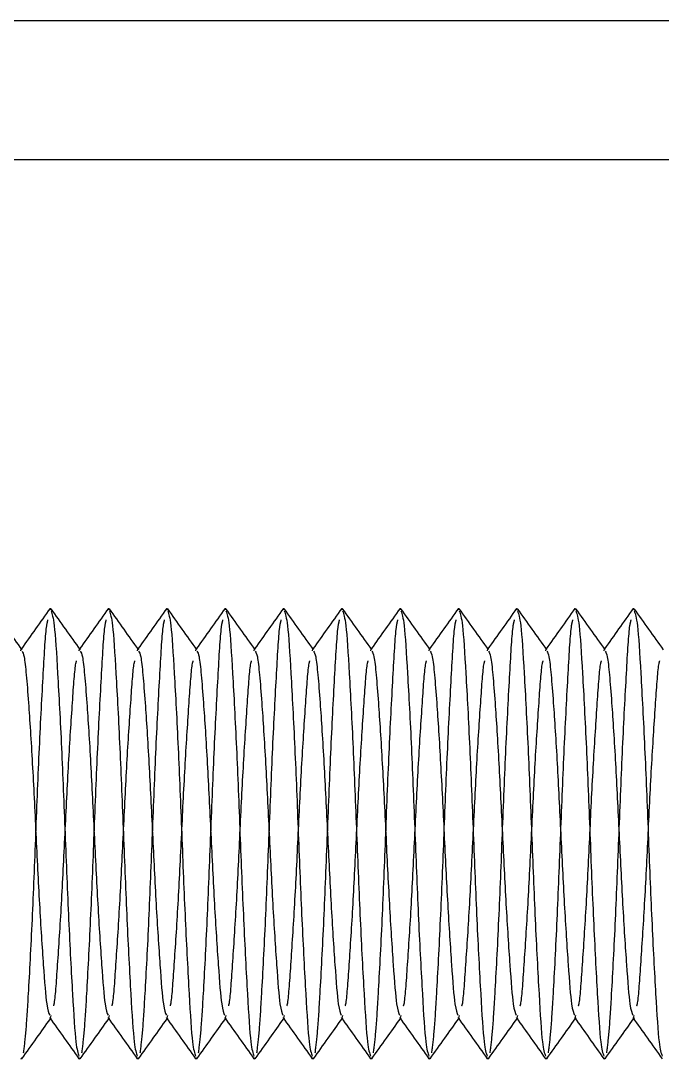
# Model space of a CAD drawing. Header units: metres. Extents: x 0 to 21025, y 0 to 14850.
# Drawn here: x 2324.85 to 2346.85, y 9015.79 to 9051.38 of the extents above; entities that cross this region are included whole.
import ezdxf

# ---------------------------------------------------------------- set-up
doc = ezdxf.new("R2010")
doc.units = ezdxf.units.M
doc.header["$LTSCALE"] = 25
doc.linetypes.add('HIDDEN2', pattern=[4.7625, 3.175, -1.5875])
doc.layers.add('SL4', color=4, linetype='Continuous')
doc.layers.add('ST1', color=7, linetype='HIDDEN2')

msp = doc.modelspace()

# ---------------------------------------------------------------- linework, layer by layer
at = {"layer": 'SL4'}
for p, q in [((2875.564, 9046.619), (1925.562, 9046.619)), ((2325.858, 9031.189), (2325.87, 9031.246)), ((2327.858, 9031.189), (2327.87, 9031.246)), ((2329.858, 9031.189), (2329.87, 9031.246)), ((2331.858, 9031.189), (2331.87, 9031.246)), ((2333.858, 9031.189), (2333.87, 9031.246)), ((2335.858, 9031.189), (2335.87, 9031.246)), ((2337.858, 9031.189), (2337.87, 9031.246)), ((2339.858, 9031.189), (2339.87, 9031.246)), ((2341.858, 9031.189), (2341.87, 9031.246)), ((2343.858, 9031.189), (2343.87, 9031.246)), ((2345.858, 9031.189), (2345.87, 9031.246)), ((2324.87, 9015.791), (2324.891, 9015.85)), ((2326.87, 9015.791), (2326.891, 9015.85)), ((2328.87, 9015.791), (2328.891, 9015.85)), ((2330.87, 9015.791), (2330.891, 9015.85)), ((2332.87, 9015.791), (2332.891, 9015.85)), ((2334.87, 9015.791), (2334.891, 9015.85)), ((2336.87, 9015.791), (2336.891, 9015.85)), ((2338.87, 9015.791), (2338.891, 9015.85)), ((2340.87, 9015.791), (2340.891, 9015.85)), ((2342.87, 9015.791), (2342.891, 9015.85)), ((2344.87, 9015.791), (2344.891, 9015.85))]:
    msp.add_line(p, q, dxfattribs=at)
for points, knots in [([(2324.895, 9029.823), (2324.727, 9030.058), (2324.392, 9030.528), (2324.057, 9030.997), (2323.89, 9031.232)], [0, 0, 0, 0, 0.499908, 1, 1, 1, 1]), ([(2325.858, 9031.241), (2325.691, 9031.006), (2325.362, 9030.545), (2325.033, 9030.083), (2324.871, 9029.856)], [0, 0, 0, 0, 0.508202, 1, 1, 1, 1]), ([(2326.895, 9029.823), (2326.727, 9030.058), (2326.392, 9030.528), (2326.057, 9030.997), (2325.89, 9031.232)], [0, 0, 0, 0, 0.499908, 1, 1, 1, 1]), ([(2325.89, 9031.155), (2325.927, 9031.049), (2326.007, 9030.823), (2326.113, 9029.101), (2326.25, 9026.562), (2326.37, 9023.519), (2326.491, 9020.475), (2326.627, 9017.937), (2326.733, 9016.227), (2326.811, 9016.001), (2326.847, 9015.898)], [0, 0, 0, 0, 0.111758, 0.239388, 0.372264, 0.501747, 0.63123, 0.764106, 0.891736, 1, 1, 1, 1]), ([(2327.858, 9031.241), (2327.691, 9031.006), (2327.362, 9030.545), (2327.033, 9030.083), (2326.871, 9029.856)], [0, 0, 0, 0, 0.508202, 1, 1, 1, 1]), ([(2328.895, 9029.823), (2328.727, 9030.058), (2328.392, 9030.528), (2328.057, 9030.997), (2327.89, 9031.232)], [0, 0, 0, 0, 0.499908, 1, 1, 1, 1]), ([(2327.89, 9031.155), (2327.927, 9031.049), (2328.007, 9030.823), (2328.113, 9029.101), (2328.25, 9026.562), (2328.37, 9023.519), (2328.491, 9020.475), (2328.627, 9017.937), (2328.733, 9016.227), (2328.811, 9016.001), (2328.847, 9015.898)], [0, 0, 0, 0, 0.1117583, 0.2393882, 0.3722641, 0.5017472, 0.6312302, 0.7641061, 0.891736, 1, 1, 1, 1]), ([(2329.858, 9031.241), (2329.691, 9031.006), (2329.362, 9030.545), (2329.033, 9030.083), (2328.871, 9029.856)], [0, 0, 0, 0, 0.508202, 1, 1, 1, 1]), ([(2330.895, 9029.823), (2330.727, 9030.058), (2330.392, 9030.528), (2330.057, 9030.997), (2329.89, 9031.232)], [0, 0, 0, 0, 0.499908, 1, 1, 1, 1]), ([(2329.89, 9031.155), (2329.927, 9031.049), (2330.007, 9030.823), (2330.113, 9029.101), (2330.25, 9026.562), (2330.37, 9023.519), (2330.491, 9020.475), (2330.627, 9017.937), (2330.733, 9016.227), (2330.811, 9016.001), (2330.847, 9015.898)], [0, 0, 0, 0, 0.111758, 0.239388, 0.372264, 0.501747, 0.63123, 0.764106, 0.891736, 1, 1, 1, 1]), ([(2331.858, 9031.241), (2331.691, 9031.006), (2331.362, 9030.545), (2331.033, 9030.083), (2330.871, 9029.856)], [0, 0, 0, 0, 0.508202, 1, 1, 1, 1]), ([(2332.895, 9029.823), (2332.727, 9030.058), (2332.392, 9030.528), (2332.057, 9030.997), (2331.89, 9031.232)], [0, 0, 0, 0, 0.499908, 1, 1, 1, 1]), ([(2331.89, 9031.155), (2331.927, 9031.049), (2332.007, 9030.823), (2332.113, 9029.101), (2332.25, 9026.562), (2332.37, 9023.519), (2332.491, 9020.475), (2332.627, 9017.937), (2332.733, 9016.227), (2332.811, 9016.001), (2332.847, 9015.898)], [0, 0, 0, 0, 0.111758, 0.239388, 0.372264, 0.501747, 0.63123, 0.764106, 0.891736, 1, 1, 1, 1]), ([(2333.858, 9031.241), (2333.691, 9031.006), (2333.362, 9030.545), (2333.033, 9030.083), (2332.871, 9029.856)], [0, 0, 0, 0, 0.5082022, 1, 1, 1, 1]), ([(2334.895, 9029.823), (2334.727, 9030.058), (2334.392, 9030.528), (2334.057, 9030.997), (2333.89, 9031.232)], [0, 0, 0, 0, 0.499908, 1, 1, 1, 1]), ([(2333.89, 9031.155), (2333.927, 9031.049), (2334.007, 9030.823), (2334.113, 9029.101), (2334.25, 9026.562), (2334.37, 9023.519), (2334.491, 9020.475), (2334.627, 9017.937), (2334.733, 9016.227), (2334.811, 9016.001), (2334.847, 9015.898)], [0, 0, 0, 0, 0.111758, 0.239388, 0.372264, 0.501747, 0.63123, 0.764106, 0.891736, 1, 1, 1, 1]), ([(2335.858, 9031.241), (2335.691, 9031.006), (2335.362, 9030.545), (2335.033, 9030.083), (2334.871, 9029.856)], [0, 0, 0, 0, 0.508202, 1, 1, 1, 1]), ([(2336.895, 9029.823), (2336.727, 9030.058), (2336.392, 9030.528), (2336.057, 9030.997), (2335.89, 9031.232)], [0, 0, 0, 0, 0.4999079, 1, 1, 1, 1]), ([(2335.89, 9031.155), (2335.927, 9031.049), (2336.007, 9030.823), (2336.113, 9029.101), (2336.25, 9026.562), (2336.37, 9023.519), (2336.491, 9020.475), (2336.627, 9017.937), (2336.733, 9016.227), (2336.811, 9016.001), (2336.847, 9015.898)], [0, 0, 0, 0, 0.1117583, 0.2393882, 0.3722641, 0.5017472, 0.6312302, 0.7641061, 0.891736, 1, 1, 1, 1]), ([(2337.858, 9031.241), (2337.691, 9031.006), (2337.362, 9030.545), (2337.033, 9030.083), (2336.871, 9029.856)], [0, 0, 0, 0, 0.508202, 1, 1, 1, 1]), ([(2338.895, 9029.823), (2338.727, 9030.058), (2338.392, 9030.528), (2338.057, 9030.997), (2337.89, 9031.232)], [0, 0, 0, 0, 0.499908, 1, 1, 1, 1]), ([(2337.89, 9031.155), (2337.927, 9031.049), (2338.007, 9030.823), (2338.113, 9029.101), (2338.25, 9026.562), (2338.37, 9023.519), (2338.491, 9020.475), (2338.627, 9017.937), (2338.733, 9016.227), (2338.811, 9016.001), (2338.847, 9015.898)], [0, 0, 0, 0, 0.111758, 0.239388, 0.372264, 0.501747, 0.63123, 0.764106, 0.891736, 1, 1, 1, 1]), ([(2339.858, 9031.241), (2339.691, 9031.006), (2339.362, 9030.545), (2339.033, 9030.083), (2338.871, 9029.856)], [0, 0, 0, 0, 0.5082022, 1, 1, 1, 1]), ([(2340.895, 9029.823), (2340.727, 9030.058), (2340.392, 9030.528), (2340.057, 9030.997), (2339.89, 9031.232)], [0, 0, 0, 0, 0.499908, 1, 1, 1, 1]), ([(2339.89, 9031.155), (2339.927, 9031.049), (2340.007, 9030.823), (2340.113, 9029.101), (2340.25, 9026.562), (2340.37, 9023.519), (2340.491, 9020.475), (2340.627, 9017.937), (2340.733, 9016.227), (2340.811, 9016.001), (2340.847, 9015.898)], [0, 0, 0, 0, 0.111758, 0.239388, 0.372264, 0.501747, 0.63123, 0.764106, 0.891736, 1, 1, 1, 1]), ([(2341.858, 9031.241), (2341.691, 9031.006), (2341.362, 9030.545), (2341.033, 9030.083), (2340.871, 9029.856)], [0, 0, 0, 0, 0.508202, 1, 1, 1, 1]), ([(2342.895, 9029.823), (2342.727, 9030.058), (2342.392, 9030.528), (2342.057, 9030.997), (2341.89, 9031.232)], [0, 0, 0, 0, 0.499908, 1, 1, 1, 1]), ([(2341.89, 9031.155), (2341.927, 9031.049), (2342.007, 9030.823), (2342.113, 9029.101), (2342.25, 9026.562), (2342.37, 9023.519), (2342.491, 9020.475), (2342.627, 9017.937), (2342.733, 9016.227), (2342.811, 9016.001), (2342.847, 9015.898)], [0, 0, 0, 0, 0.111758, 0.239388, 0.372264, 0.501747, 0.63123, 0.764106, 0.891736, 1, 1, 1, 1]), ([(2343.858, 9031.241), (2343.691, 9031.006), (2343.362, 9030.545), (2343.033, 9030.083), (2342.871, 9029.856)], [0, 0, 0, 0, 0.508202, 1, 1, 1, 1]), ([(2344.895, 9029.823), (2344.727, 9030.058), (2344.392, 9030.528), (2344.057, 9030.997), (2343.89, 9031.232)], [0, 0, 0, 0, 0.499908, 1, 1, 1, 1]), ([(2343.89, 9031.155), (2343.927, 9031.049), (2344.007, 9030.823), (2344.113, 9029.101), (2344.25, 9026.562), (2344.37, 9023.519), (2344.491, 9020.475), (2344.627, 9017.937), (2344.733, 9016.227), (2344.811, 9016.001), (2344.847, 9015.898)], [0, 0, 0, 0, 0.111758, 0.239388, 0.372264, 0.501747, 0.63123, 0.764106, 0.891736, 1, 1, 1, 1]), ([(2345.858, 9031.241), (2345.691, 9031.006), (2345.362, 9030.545), (2345.033, 9030.083), (2344.871, 9029.856)], [0, 0, 0, 0, 0.508202, 1, 1, 1, 1]), ([(2346.895, 9029.823), (2346.727, 9030.058), (2346.392, 9030.528), (2346.057, 9030.997), (2345.89, 9031.232)], [0, 0, 0, 0, 0.499908, 1, 1, 1, 1]), ([(2345.89, 9031.155), (2345.927, 9031.049), (2346.007, 9030.823), (2346.113, 9029.101), (2346.25, 9026.562), (2346.37, 9023.519), (2346.491, 9020.475), (2346.627, 9017.937), (2346.733, 9016.227), (2346.811, 9016.001), (2346.847, 9015.898)], [0, 0, 0, 0, 0.111758, 0.239388, 0.372264, 0.501747, 0.63123, 0.764106, 0.891736, 1, 1, 1, 1]), ([(2324.894, 9029.775), (2324.918, 9029.733), (2324.97, 9029.645), (2325.04, 9029.005), (2325.13, 9027.863), (2325.249, 9026.002), (2325.37, 9023.52), (2325.491, 9021.028), (2325.627, 9018.954), (2325.732, 9017.564), (2325.809, 9017.381), (2325.844, 9017.299)], [0, 0, 0, 0, 0.072607, 0.155069, 0.237884, 0.371691, 0.502076, 0.632461, 0.766268, 0.894784, 1, 1, 1, 1]), ([(2326.894, 9029.775), (2326.918, 9029.733), (2326.97, 9029.645), (2327.04, 9029.005), (2327.13, 9027.863), (2327.249, 9026.002), (2327.37, 9023.52), (2327.491, 9021.028), (2327.627, 9018.954), (2327.732, 9017.564), (2327.809, 9017.381), (2327.844, 9017.299)], [0, 0, 0, 0, 0.072607, 0.155069, 0.237884, 0.371691, 0.502076, 0.632461, 0.766268, 0.894784, 1, 1, 1, 1]), ([(2328.894, 9029.775), (2328.918, 9029.733), (2328.97, 9029.645), (2329.04, 9029.005), (2329.13, 9027.863), (2329.249, 9026.002), (2329.37, 9023.52), (2329.491, 9021.028), (2329.627, 9018.954), (2329.732, 9017.564), (2329.809, 9017.381), (2329.844, 9017.299)], [0, 0, 0, 0, 0.0726073, 0.1550688, 0.2378835, 0.371691, 0.5020758, 0.6324606, 0.7662681, 0.8947836, 1, 1, 1, 1]), ([(2330.894, 9029.775), (2330.918, 9029.733), (2330.97, 9029.645), (2331.04, 9029.005), (2331.13, 9027.863), (2331.249, 9026.002), (2331.37, 9023.52), (2331.491, 9021.028), (2331.627, 9018.954), (2331.732, 9017.564), (2331.809, 9017.381), (2331.844, 9017.299)], [0, 0, 0, 0, 0.072607, 0.155069, 0.237884, 0.371691, 0.502076, 0.632461, 0.766268, 0.894784, 1, 1, 1, 1]), ([(2332.894, 9029.775), (2332.918, 9029.733), (2332.97, 9029.645), (2333.04, 9029.005), (2333.13, 9027.863), (2333.249, 9026.002), (2333.37, 9023.52), (2333.491, 9021.028), (2333.627, 9018.954), (2333.732, 9017.564), (2333.809, 9017.381), (2333.844, 9017.299)], [0, 0, 0, 0, 0.072607, 0.155069, 0.237884, 0.371691, 0.502076, 0.632461, 0.766268, 0.894784, 1, 1, 1, 1]), ([(2334.894, 9029.775), (2334.918, 9029.733), (2334.97, 9029.645), (2335.04, 9029.005), (2335.13, 9027.863), (2335.249, 9026.002), (2335.37, 9023.52), (2335.491, 9021.028), (2335.627, 9018.954), (2335.732, 9017.564), (2335.809, 9017.381), (2335.844, 9017.299)], [0, 0, 0, 0, 0.072607, 0.155069, 0.237884, 0.371691, 0.502076, 0.632461, 0.766268, 0.894784, 1, 1, 1, 1]), ([(2336.894, 9029.775), (2336.918, 9029.733), (2336.97, 9029.645), (2337.04, 9029.005), (2337.13, 9027.863), (2337.249, 9026.002), (2337.37, 9023.52), (2337.491, 9021.028), (2337.627, 9018.954), (2337.732, 9017.564), (2337.809, 9017.381), (2337.844, 9017.299)], [0, 0, 0, 0, 0.0726073, 0.1550688, 0.2378835, 0.371691, 0.5020758, 0.6324606, 0.7662681, 0.8947836, 1, 1, 1, 1]), ([(2338.894, 9029.775), (2338.918, 9029.733), (2338.97, 9029.645), (2339.04, 9029.005), (2339.13, 9027.863), (2339.249, 9026.002), (2339.37, 9023.52), (2339.491, 9021.028), (2339.627, 9018.954), (2339.732, 9017.564), (2339.809, 9017.381), (2339.844, 9017.299)], [0, 0, 0, 0, 0.072607, 0.155069, 0.237884, 0.371691, 0.502076, 0.632461, 0.766268, 0.894784, 1, 1, 1, 1]), ([(2340.894, 9029.775), (2340.918, 9029.733), (2340.97, 9029.645), (2341.04, 9029.005), (2341.13, 9027.863), (2341.249, 9026.002), (2341.37, 9023.52), (2341.491, 9021.028), (2341.627, 9018.954), (2341.732, 9017.564), (2341.809, 9017.381), (2341.844, 9017.299)], [0, 0, 0, 0, 0.072607, 0.155069, 0.237884, 0.371691, 0.502076, 0.632461, 0.766268, 0.894784, 1, 1, 1, 1]), ([(2342.894, 9029.775), (2342.918, 9029.733), (2342.97, 9029.645), (2343.04, 9029.005), (2343.13, 9027.863), (2343.249, 9026.002), (2343.37, 9023.52), (2343.491, 9021.028), (2343.627, 9018.954), (2343.732, 9017.564), (2343.809, 9017.381), (2343.844, 9017.299)], [0, 0, 0, 0, 0.072607, 0.155069, 0.237884, 0.371691, 0.502076, 0.632461, 0.766268, 0.894784, 1, 1, 1, 1]), ([(2344.894, 9029.775), (2344.918, 9029.733), (2344.97, 9029.645), (2345.04, 9029.005), (2345.13, 9027.863), (2345.249, 9026.002), (2345.37, 9023.52), (2345.491, 9021.028), (2345.627, 9018.954), (2345.732, 9017.564), (2345.809, 9017.381), (2345.844, 9017.299)], [0, 0, 0, 0, 0.072607, 0.155069, 0.237884, 0.371691, 0.502076, 0.632461, 0.766268, 0.894784, 1, 1, 1, 1]), ([(2324.891, 9015.807), (2325.059, 9016.042), (2325.385, 9016.499), (2325.711, 9016.957), (2325.87, 9017.18)], [0, 0, 0, 0, 0.5125075, 1, 1, 1, 1]), ([(2325.842, 9017.22), (2326.01, 9016.985), (2326.345, 9016.515), (2326.68, 9016.045), (2326.847, 9015.81)], [0, 0, 0, 0, 0.4999108, 1, 1, 1, 1]), ([(2326.891, 9015.807), (2327.059, 9016.042), (2327.385, 9016.499), (2327.711, 9016.957), (2327.87, 9017.18)], [0, 0, 0, 0, 0.512508, 1, 1, 1, 1]), ([(2327.842, 9017.22), (2328.01, 9016.985), (2328.345, 9016.515), (2328.68, 9016.045), (2328.847, 9015.81)], [0, 0, 0, 0, 0.499911, 1, 1, 1, 1]), ([(2328.891, 9015.807), (2329.059, 9016.042), (2329.385, 9016.499), (2329.711, 9016.957), (2329.87, 9017.18)], [0, 0, 0, 0, 0.512508, 1, 1, 1, 1]), ([(2329.842, 9017.22), (2330.01, 9016.985), (2330.345, 9016.515), (2330.68, 9016.045), (2330.847, 9015.81)], [0, 0, 0, 0, 0.499911, 1, 1, 1, 1]), ([(2330.891, 9015.807), (2331.059, 9016.042), (2331.385, 9016.499), (2331.711, 9016.957), (2331.87, 9017.18)], [0, 0, 0, 0, 0.512508, 1, 1, 1, 1]), ([(2331.842, 9017.22), (2332.01, 9016.985), (2332.345, 9016.515), (2332.68, 9016.045), (2332.847, 9015.81)], [0, 0, 0, 0, 0.499911, 1, 1, 1, 1]), ([(2332.891, 9015.807), (2333.059, 9016.042), (2333.385, 9016.499), (2333.711, 9016.957), (2333.87, 9017.18)], [0, 0, 0, 0, 0.512508, 1, 1, 1, 1]), ([(2333.842, 9017.22), (2334.01, 9016.985), (2334.345, 9016.515), (2334.68, 9016.045), (2334.847, 9015.81)], [0, 0, 0, 0, 0.4999108, 1, 1, 1, 1]), ([(2334.891, 9015.807), (2335.059, 9016.042), (2335.385, 9016.499), (2335.711, 9016.957), (2335.87, 9017.18)], [0, 0, 0, 0, 0.512508, 1, 1, 1, 1]), ([(2335.842, 9017.22), (2336.01, 9016.985), (2336.345, 9016.515), (2336.68, 9016.045), (2336.847, 9015.81)], [0, 0, 0, 0, 0.499911, 1, 1, 1, 1]), ([(2336.891, 9015.807), (2337.059, 9016.042), (2337.385, 9016.499), (2337.711, 9016.957), (2337.87, 9017.18)], [0, 0, 0, 0, 0.512508, 1, 1, 1, 1]), ([(2337.842, 9017.22), (2338.01, 9016.985), (2338.345, 9016.515), (2338.68, 9016.045), (2338.847, 9015.81)], [0, 0, 0, 0, 0.499911, 1, 1, 1, 1]), ([(2338.891, 9015.807), (2339.059, 9016.042), (2339.385, 9016.499), (2339.711, 9016.957), (2339.87, 9017.18)], [0, 0, 0, 0, 0.512508, 1, 1, 1, 1]), ([(2339.842, 9017.22), (2340.01, 9016.985), (2340.345, 9016.515), (2340.68, 9016.045), (2340.847, 9015.81)], [0, 0, 0, 0, 0.499911, 1, 1, 1, 1]), ([(2340.891, 9015.807), (2341.059, 9016.042), (2341.385, 9016.499), (2341.711, 9016.957), (2341.87, 9017.18)], [0, 0, 0, 0, 0.5125075, 1, 1, 1, 1]), ([(2341.842, 9017.22), (2342.01, 9016.985), (2342.345, 9016.515), (2342.68, 9016.045), (2342.847, 9015.81)], [0, 0, 0, 0, 0.4999108, 1, 1, 1, 1]), ([(2342.891, 9015.807), (2343.059, 9016.042), (2343.385, 9016.499), (2343.711, 9016.957), (2343.87, 9017.18)], [0, 0, 0, 0, 0.5125075, 1, 1, 1, 1]), ([(2343.842, 9017.22), (2344.01, 9016.985), (2344.345, 9016.515), (2344.68, 9016.045), (2344.847, 9015.81)], [0, 0, 0, 0, 0.499911, 1, 1, 1, 1]), ([(2344.891, 9015.807), (2345.059, 9016.042), (2345.385, 9016.499), (2345.711, 9016.957), (2345.87, 9017.18)], [0, 0, 0, 0, 0.5125075, 1, 1, 1, 1]), ([(2345.842, 9017.22), (2346.01, 9016.985), (2346.345, 9016.515), (2346.68, 9016.045), (2346.847, 9015.81)], [0, 0, 0, 0, 0.499911, 1, 1, 1, 1])]:
    msp.add_open_spline(points, degree=3, knots=knots, dxfattribs=at)
at = {"layer": 'ST1'}
for p, q in [((2875.564, 9051.381), (1875.564, 9051.381)), ((2324.871, 9029.856), (2324.855, 9029.833)), ((2326.871, 9029.856), (2326.855, 9029.833)), ((2328.871, 9029.856), (2328.855, 9029.833)), ((2330.871, 9029.856), (2330.855, 9029.833)), ((2332.871, 9029.856), (2332.855, 9029.833)), ((2334.871, 9029.856), (2334.855, 9029.833)), ((2336.871, 9029.856), (2336.855, 9029.833)), ((2338.871, 9029.856), (2338.855, 9029.833)), ((2340.871, 9029.856), (2340.855, 9029.833)), ((2342.871, 9029.856), (2342.855, 9029.833)), ((2344.871, 9029.856), (2344.855, 9029.833)), ((2324.856, 9029.786), (2324.87, 9029.84)), ((2326.856, 9029.786), (2326.87, 9029.84)), ((2328.856, 9029.786), (2328.87, 9029.84)), ((2330.856, 9029.786), (2330.87, 9029.84)), ((2332.856, 9029.786), (2332.87, 9029.84)), ((2334.856, 9029.786), (2334.87, 9029.84)), ((2336.856, 9029.786), (2336.87, 9029.84)), ((2338.856, 9029.786), (2338.87, 9029.84)), ((2340.856, 9029.786), (2340.87, 9029.84)), ((2342.856, 9029.786), (2342.87, 9029.84)), ((2344.856, 9029.786), (2344.87, 9029.84)), ((2325.87, 9017.197), (2325.893, 9017.286)), ((2325.87, 9017.18), (2325.895, 9017.214)), ((2327.87, 9017.197), (2327.893, 9017.286)), ((2327.87, 9017.18), (2327.895, 9017.214)), ((2329.87, 9017.197), (2329.893, 9017.286)), ((2329.87, 9017.18), (2329.895, 9017.214)), ((2331.87, 9017.197), (2331.893, 9017.286)), ((2331.87, 9017.18), (2331.895, 9017.214)), ((2333.87, 9017.197), (2333.893, 9017.286)), ((2333.87, 9017.18), (2333.895, 9017.214)), ((2335.87, 9017.197), (2335.893, 9017.286)), ((2335.87, 9017.18), (2335.895, 9017.214)), ((2337.87, 9017.197), (2337.893, 9017.286)), ((2337.87, 9017.18), (2337.895, 9017.214)), ((2339.87, 9017.197), (2339.893, 9017.286)), ((2339.87, 9017.18), (2339.895, 9017.214)), ((2341.87, 9017.197), (2341.893, 9017.286)), ((2341.87, 9017.18), (2341.895, 9017.214)), ((2343.87, 9017.197), (2343.893, 9017.286)), ((2343.87, 9017.18), (2343.895, 9017.214)), ((2345.87, 9017.197), (2345.893, 9017.286)), ((2345.87, 9017.18), (2345.895, 9017.214))]:
    msp.add_line(p, q, dxfattribs=at)
for points, knots in [([(2324.949, 9016.009), (2324.977, 9016.228), (2325.034, 9016.666), (2325.127, 9018.17), (2325.25, 9020.479), (2325.37, 9023.516), (2325.491, 9026.57), (2325.627, 9029.071), (2325.713, 9030.589), (2325.77, 9030.794), (2325.785, 9030.847)], [0, 0, 0, 0, 0.103388, 0.206233, 0.357671, 0.505243, 0.652814, 0.804253, 0.949712, 1, 1, 1, 1]), ([(2326.949, 9016.009), (2326.977, 9016.228), (2327.034, 9016.666), (2327.127, 9018.17), (2327.25, 9020.479), (2327.37, 9023.516), (2327.491, 9026.57), (2327.627, 9029.071), (2327.713, 9030.589), (2327.77, 9030.794), (2327.785, 9030.847)], [0, 0, 0, 0, 0.1033882, 0.2062326, 0.357671, 0.5052426, 0.6528142, 0.8042526, 0.9497121, 1, 1, 1, 1]), ([(2328.949, 9016.009), (2328.977, 9016.228), (2329.034, 9016.666), (2329.127, 9018.17), (2329.25, 9020.479), (2329.37, 9023.516), (2329.491, 9026.57), (2329.627, 9029.071), (2329.713, 9030.589), (2329.77, 9030.794), (2329.785, 9030.847)], [0, 0, 0, 0, 0.1033882, 0.2062326, 0.357671, 0.5052426, 0.6528142, 0.8042526, 0.9497121, 1, 1, 1, 1]), ([(2330.949, 9016.009), (2330.977, 9016.228), (2331.034, 9016.666), (2331.127, 9018.17), (2331.25, 9020.479), (2331.37, 9023.516), (2331.491, 9026.57), (2331.627, 9029.071), (2331.713, 9030.589), (2331.77, 9030.794), (2331.785, 9030.847)], [0, 0, 0, 0, 0.103388, 0.206233, 0.357671, 0.505243, 0.652814, 0.804253, 0.949712, 1, 1, 1, 1]), ([(2332.949, 9016.009), (2332.977, 9016.228), (2333.034, 9016.666), (2333.127, 9018.17), (2333.25, 9020.479), (2333.37, 9023.516), (2333.491, 9026.57), (2333.627, 9029.071), (2333.713, 9030.589), (2333.77, 9030.794), (2333.785, 9030.847)], [0, 0, 0, 0, 0.103388, 0.206233, 0.357671, 0.505243, 0.652814, 0.804253, 0.949712, 1, 1, 1, 1]), ([(2334.949, 9016.009), (2334.977, 9016.228), (2335.034, 9016.666), (2335.127, 9018.17), (2335.25, 9020.479), (2335.37, 9023.516), (2335.491, 9026.57), (2335.627, 9029.071), (2335.713, 9030.589), (2335.77, 9030.794), (2335.785, 9030.847)], [0, 0, 0, 0, 0.1033882, 0.2062326, 0.357671, 0.5052426, 0.6528142, 0.8042526, 0.9497121, 1, 1, 1, 1]), ([(2336.949, 9016.009), (2336.977, 9016.228), (2337.034, 9016.666), (2337.127, 9018.17), (2337.25, 9020.479), (2337.37, 9023.516), (2337.491, 9026.57), (2337.627, 9029.071), (2337.713, 9030.589), (2337.77, 9030.794), (2337.785, 9030.847)], [0, 0, 0, 0, 0.103388, 0.206233, 0.357671, 0.505243, 0.652814, 0.804253, 0.949712, 1, 1, 1, 1]), ([(2338.949, 9016.009), (2338.977, 9016.228), (2339.034, 9016.666), (2339.127, 9018.17), (2339.25, 9020.479), (2339.37, 9023.516), (2339.491, 9026.57), (2339.627, 9029.071), (2339.713, 9030.589), (2339.77, 9030.794), (2339.785, 9030.847)], [0, 0, 0, 0, 0.103388, 0.206233, 0.357671, 0.505243, 0.652814, 0.804253, 0.949712, 1, 1, 1, 1]), ([(2340.949, 9016.009), (2340.977, 9016.228), (2341.034, 9016.666), (2341.127, 9018.17), (2341.25, 9020.479), (2341.37, 9023.516), (2341.491, 9026.57), (2341.627, 9029.071), (2341.713, 9030.589), (2341.77, 9030.794), (2341.785, 9030.847)], [0, 0, 0, 0, 0.103388, 0.206233, 0.357671, 0.505243, 0.652814, 0.804253, 0.949712, 1, 1, 1, 1]), ([(2342.949, 9016.009), (2342.977, 9016.228), (2343.034, 9016.666), (2343.127, 9018.17), (2343.25, 9020.479), (2343.37, 9023.516), (2343.491, 9026.57), (2343.627, 9029.071), (2343.713, 9030.589), (2343.77, 9030.794), (2343.785, 9030.847)], [0, 0, 0, 0, 0.103388, 0.206233, 0.357671, 0.505243, 0.652814, 0.804253, 0.949712, 1, 1, 1, 1]), ([(2344.949, 9016.009), (2344.977, 9016.228), (2345.034, 9016.666), (2345.127, 9018.17), (2345.25, 9020.479), (2345.37, 9023.516), (2345.491, 9026.57), (2345.627, 9029.071), (2345.713, 9030.589), (2345.77, 9030.794), (2345.785, 9030.847)], [0, 0, 0, 0, 0.103388, 0.206233, 0.357671, 0.505243, 0.652814, 0.804253, 0.949712, 1, 1, 1, 1]), ([(2325.982, 9017.624), (2325.988, 9017.643), (2326.035, 9017.805), (2326.113, 9018.994), (2326.25, 9021.019), (2326.37, 9023.519), (2326.491, 9026.017), (2326.628, 9028.05), (2326.708, 9029.256), (2326.759, 9029.42), (2326.767, 9029.448)], [0, 0, 0, 0, 0.020732, 0.175704, 0.337058, 0.494284, 0.651511, 0.812864, 0.967837, 1, 1, 1, 1]), ([(2327.982, 9017.624), (2327.988, 9017.643), (2328.035, 9017.805), (2328.113, 9018.994), (2328.25, 9021.019), (2328.37, 9023.519), (2328.491, 9026.017), (2328.628, 9028.05), (2328.708, 9029.256), (2328.759, 9029.42), (2328.767, 9029.448)], [0, 0, 0, 0, 0.020732, 0.175704, 0.337058, 0.494284, 0.651511, 0.812864, 0.967837, 1, 1, 1, 1]), ([(2329.982, 9017.624), (2329.988, 9017.643), (2330.035, 9017.805), (2330.113, 9018.994), (2330.25, 9021.019), (2330.37, 9023.519), (2330.491, 9026.017), (2330.628, 9028.05), (2330.708, 9029.256), (2330.759, 9029.42), (2330.767, 9029.448)], [0, 0, 0, 0, 0.020732, 0.175704, 0.337058, 0.494284, 0.651511, 0.812864, 0.967837, 1, 1, 1, 1]), ([(2331.982, 9017.624), (2331.988, 9017.643), (2332.035, 9017.805), (2332.113, 9018.994), (2332.25, 9021.019), (2332.37, 9023.519), (2332.491, 9026.017), (2332.628, 9028.05), (2332.708, 9029.256), (2332.759, 9029.42), (2332.767, 9029.448)], [0, 0, 0, 0, 0.020732, 0.175704, 0.337058, 0.494284, 0.651511, 0.812864, 0.967837, 1, 1, 1, 1]), ([(2333.982, 9017.624), (2333.988, 9017.643), (2334.035, 9017.805), (2334.113, 9018.994), (2334.25, 9021.019), (2334.37, 9023.519), (2334.491, 9026.017), (2334.628, 9028.05), (2334.708, 9029.256), (2334.759, 9029.42), (2334.767, 9029.448)], [0, 0, 0, 0, 0.020732, 0.175704, 0.337058, 0.494284, 0.651511, 0.812864, 0.967837, 1, 1, 1, 1]), ([(2335.982, 9017.624), (2335.988, 9017.643), (2336.035, 9017.805), (2336.113, 9018.994), (2336.25, 9021.019), (2336.37, 9023.519), (2336.491, 9026.017), (2336.628, 9028.05), (2336.708, 9029.256), (2336.759, 9029.42), (2336.767, 9029.448)], [0, 0, 0, 0, 0.020732, 0.175704, 0.337058, 0.494284, 0.651511, 0.812864, 0.967837, 1, 1, 1, 1]), ([(2337.982, 9017.624), (2337.988, 9017.643), (2338.035, 9017.805), (2338.113, 9018.994), (2338.25, 9021.019), (2338.37, 9023.519), (2338.491, 9026.017), (2338.628, 9028.05), (2338.708, 9029.256), (2338.759, 9029.42), (2338.767, 9029.448)], [0, 0, 0, 0, 0.020732, 0.175704, 0.337058, 0.494284, 0.651511, 0.812864, 0.967837, 1, 1, 1, 1]), ([(2339.982, 9017.624), (2339.988, 9017.643), (2340.035, 9017.805), (2340.113, 9018.994), (2340.25, 9021.019), (2340.37, 9023.519), (2340.491, 9026.017), (2340.628, 9028.05), (2340.708, 9029.256), (2340.759, 9029.42), (2340.767, 9029.448)], [0, 0, 0, 0, 0.020732, 0.175704, 0.337058, 0.494284, 0.651511, 0.812864, 0.967837, 1, 1, 1, 1]), ([(2341.982, 9017.624), (2341.988, 9017.643), (2342.035, 9017.805), (2342.113, 9018.994), (2342.25, 9021.019), (2342.37, 9023.519), (2342.491, 9026.017), (2342.628, 9028.05), (2342.708, 9029.256), (2342.759, 9029.42), (2342.767, 9029.448)], [0, 0, 0, 0, 0.020732, 0.175704, 0.337058, 0.494284, 0.651511, 0.812864, 0.967837, 1, 1, 1, 1]), ([(2343.982, 9017.624), (2343.988, 9017.643), (2344.035, 9017.805), (2344.113, 9018.994), (2344.25, 9021.019), (2344.37, 9023.519), (2344.491, 9026.017), (2344.628, 9028.05), (2344.708, 9029.256), (2344.759, 9029.42), (2344.767, 9029.448)], [0, 0, 0, 0, 0.020732, 0.175704, 0.337058, 0.494284, 0.651511, 0.812864, 0.967837, 1, 1, 1, 1]), ([(2345.982, 9017.624), (2345.988, 9017.643), (2346.035, 9017.805), (2346.113, 9018.994), (2346.25, 9021.019), (2346.37, 9023.519), (2346.491, 9026.017), (2346.628, 9028.05), (2346.708, 9029.256), (2346.759, 9029.42), (2346.767, 9029.448)], [0, 0, 0, 0, 0.020732, 0.175704, 0.337058, 0.494284, 0.651511, 0.812864, 0.967837, 1, 1, 1, 1])]:
    msp.add_open_spline(points, degree=3, knots=knots, dxfattribs=at)

doc.saveas('drawing.dxf')
